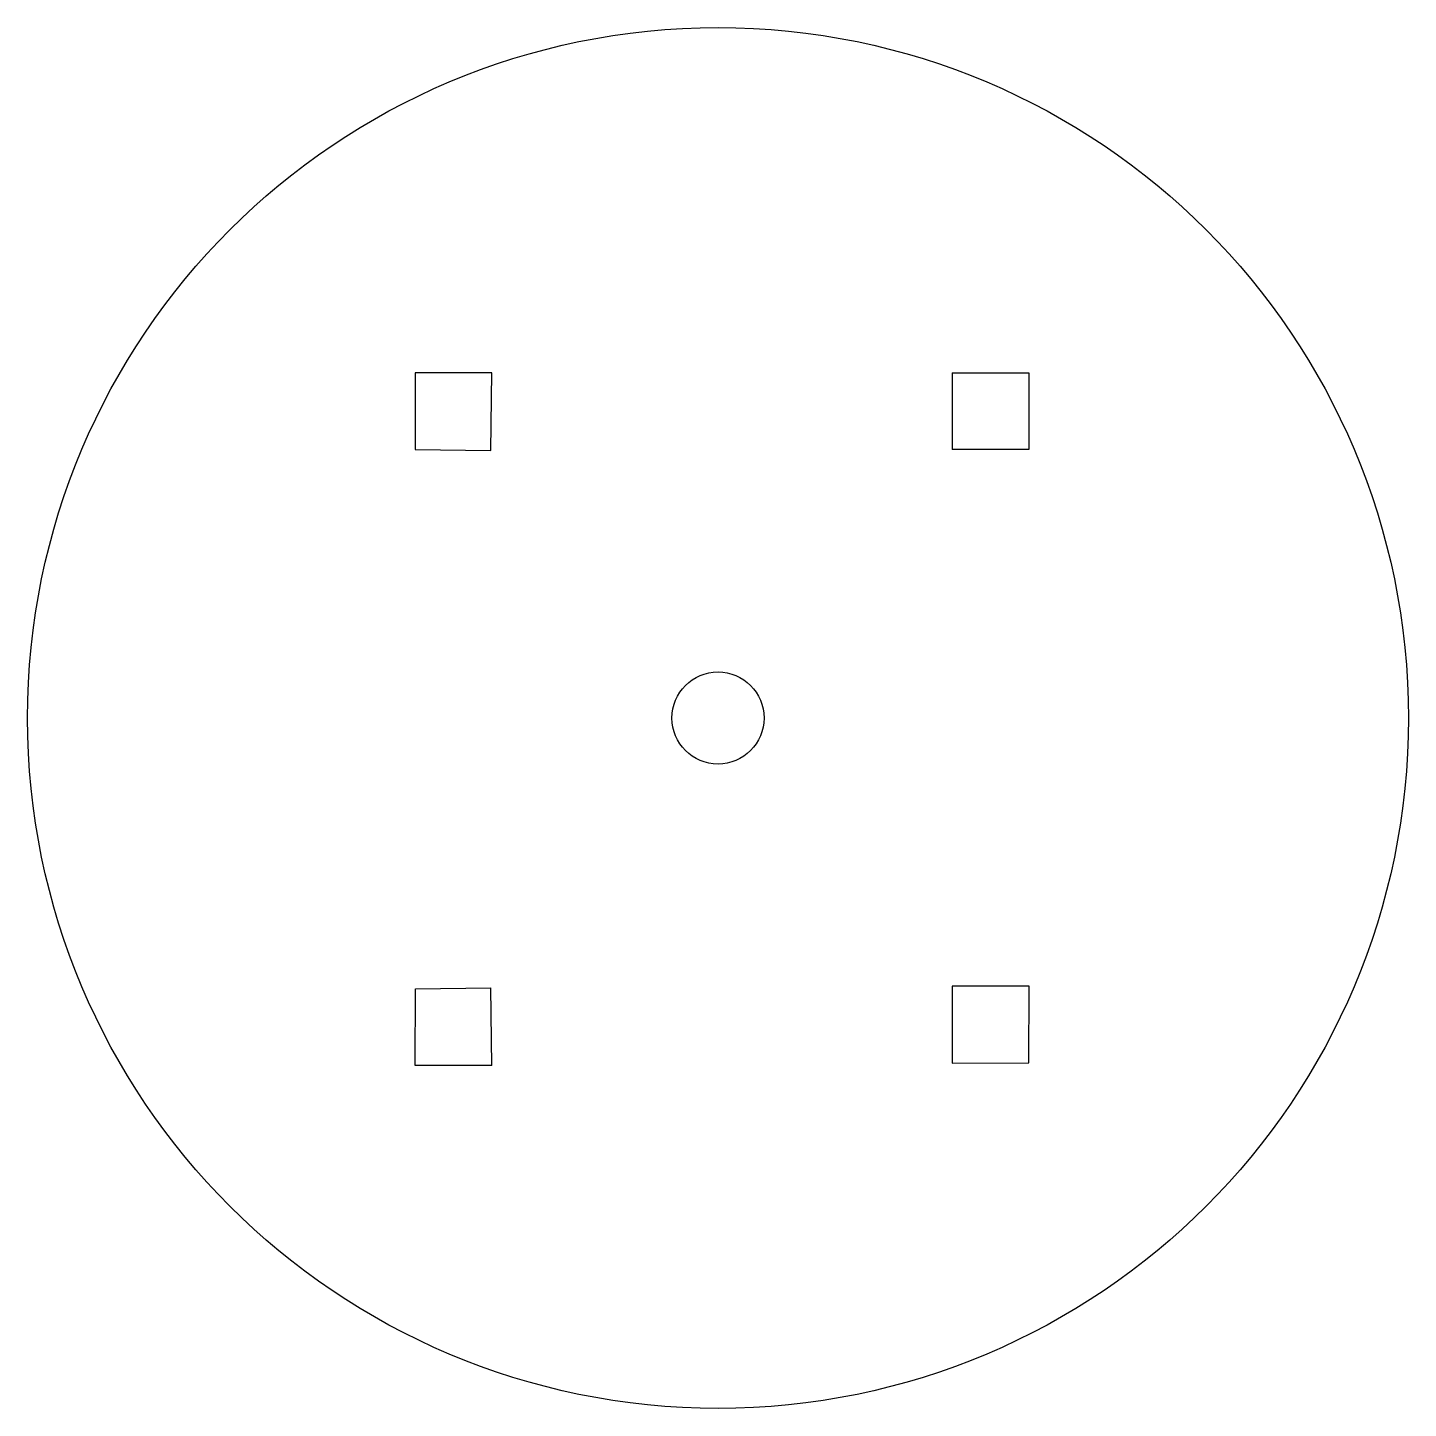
# Model space of a CAD drawing. Header units: centimetres. Extents: x 29.21 to 38.21, y 5.74 to 14.74.
import ezdxf

# ---------------------------------------------------------------- set-up
doc = ezdxf.new("R2010")
doc.units = ezdxf.units.CM
doc.header["$MEASUREMENT"] = 0

msp = doc.modelspace()

# ---------------------------------------------------------------- linework, layer by layer
for p, q in [((32.2364, 12.488), (31.7364, 12.488)), ((31.7364, 12.488), (31.7374, 11.988)), ((32.2307, 11.9824), (32.2364, 12.488)), ((35.2364, 12.488), (35.2364, 11.988)), ((35.2364, 12.488), (35.7364, 12.488)), ((35.7364, 12.488), (35.7376, 11.988)), ((31.7374, 11.988), (32.2307, 11.9824)), ((35.7376, 11.988), (35.2364, 11.988)), ((31.7364, 7.9737), (31.7401, 8.4737)), ((31.7401, 8.4737), (32.2307, 8.4792)), ((32.2364, 7.9737), (32.2307, 8.4792)), ((35.739, 8.4904), (35.2364, 8.4904)), ((35.2364, 8.4904), (35.2364, 7.988)), ((35.7364, 7.9904), (35.739, 8.4904)), ((32.2364, 7.9737), (31.7364, 7.9737)), ((35.2364, 7.988), (35.7364, 7.9904))]:
    msp.add_line(p, q)
for radius in [4.5, 0.3]:
    msp.add_circle((33.711, 10.2381), radius)

doc.saveas('drawing.dxf')
